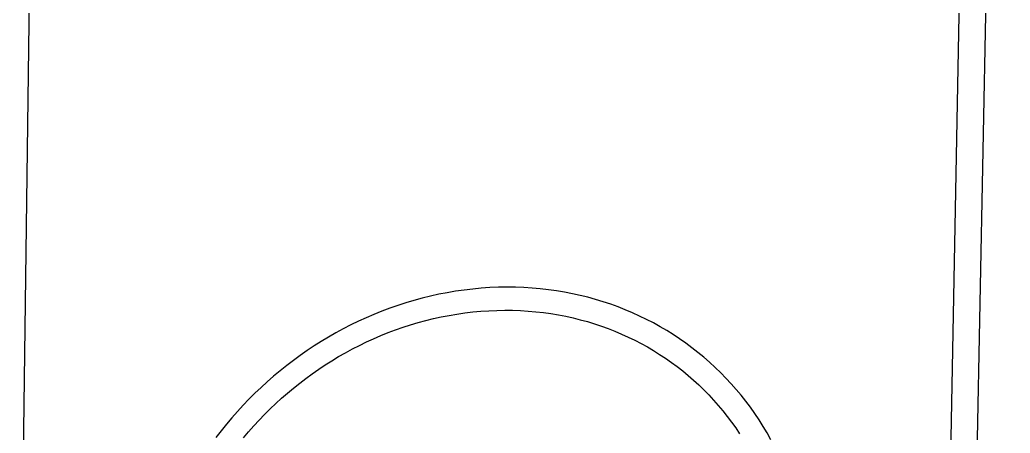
# Model space of a CAD drawing. Header units: millimetres. Extents: x 430 to 4403, y -1522 to 1254.
# Drawn here: x 1350.6 to 1397.28, y -552.64 to -533.13 of the extents above; entities that cross this region are included whole.
import ezdxf

# ---------------------------------------------------------------- set-up
doc = ezdxf.new("R2010")
doc.units = ezdxf.units.MM
doc.header["$MEASUREMENT"] = 0
doc.layers.add('Utwórz2D linie widoczne', color=7, linetype='Continuous', true_color=0x000000)

msp = doc.modelspace()

# ---------------------------------------------------------------- linework, layer by layer
at = {"layer": 'Utwórz2D linie widoczne'}
for p, q in [((1394.327, -561.902), (1396.035, -471.076)), ((1395.55, -563.014), (1397.277, -472.024)), ((1351.76, -475.191), (1350.597, -566.701)), ((1370.344, -546.085), (1369.951, -546.171)), ((1370.74, -546.008), (1370.344, -546.085)), ((1371.139, -545.941), (1370.74, -546.008)), ((1371.54, -545.883), (1371.139, -545.941)), ((1371.944, -545.836), (1371.54, -545.883)), ((1372.35, -545.798), (1371.944, -545.836)), ((1372.756, -545.771), (1372.35, -545.798)), ((1373.159, -545.754), (1372.756, -545.771)), ((1373.559, -545.748), (1373.159, -545.754)), ((1373.956, -545.752), (1373.559, -545.748)), ((1374.351, -545.766), (1373.956, -545.752)), ((1374.741, -545.79), (1374.351, -545.766)), ((1375.129, -545.824), (1374.741, -545.79)), ((1375.513, -545.867), (1375.129, -545.824)), ((1375.894, -545.921), (1375.513, -545.867)), ((1376.27, -545.983), (1375.894, -545.921)), ((1376.643, -546.055), (1376.27, -545.983)), ((1377.012, -546.137), (1376.643, -546.055)), ((1377.377, -546.227), (1377.012, -546.137)), ((1368.408, -546.609), (1368.03, -546.741)), ((1368.788, -546.486), (1368.408, -546.609)), ((1369.173, -546.372), (1368.788, -546.486)), ((1369.56, -546.267), (1369.173, -546.372)), ((1369.951, -546.171), (1369.56, -546.267)), ((1377.738, -546.327), (1377.377, -546.227)), ((1378.094, -546.435), (1377.738, -546.327)), ((1378.446, -546.553), (1378.094, -546.435)), ((1378.794, -546.679), (1378.446, -546.553)), ((1367.286, -547.031), (1366.919, -547.189)), ((1367.656, -546.882), (1367.286, -547.031)), ((1368.03, -546.741), (1367.656, -546.882)), ((1370.462, -547.149), (1370.831, -547.077)), ((1370.831, -547.077), (1371.202, -547.015)), ((1371.202, -547.015), (1371.576, -546.961)), ((1371.576, -546.961), (1371.952, -546.917)), ((1371.952, -546.917), (1372.33, -546.882)), ((1372.33, -546.882), (1372.708, -546.857)), ((1372.708, -546.857), (1373.083, -546.841)), ((1373.083, -546.841), (1373.456, -546.835)), ((1373.456, -546.835), (1373.826, -546.839)), ((1373.826, -546.839), (1374.193, -546.852)), ((1374.193, -546.852), (1374.557, -546.874)), ((1374.557, -546.874), (1374.918, -546.905)), ((1374.918, -546.905), (1375.275, -546.946)), ((1375.275, -546.946), (1375.63, -546.995)), ((1375.63, -546.995), (1375.981, -547.054)), ((1375.981, -547.054), (1376.328, -547.121)), ((1379.136, -546.813), (1378.794, -546.679)), ((1379.474, -546.956), (1379.136, -546.813)), ((1379.807, -547.108), (1379.474, -546.956)), ((1366.198, -547.529), (1365.844, -547.711)), ((1366.557, -547.355), (1366.198, -547.529)), ((1366.919, -547.189), (1366.557, -547.355)), ((1368.659, -547.637), (1369.014, -547.523)), ((1369.014, -547.523), (1369.372, -547.416)), ((1369.372, -547.416), (1369.732, -547.319)), ((1369.732, -547.319), (1370.096, -547.229)), ((1370.096, -547.229), (1370.462, -547.149)), ((1376.328, -547.121), (1376.672, -547.196)), ((1376.672, -547.196), (1377.011, -547.281)), ((1377.011, -547.281), (1377.347, -547.373)), ((1377.347, -547.373), (1377.679, -547.474)), ((1377.679, -547.474), (1378.007, -547.584)), ((1380.135, -547.267), (1379.807, -547.108)), ((1380.457, -547.435), (1380.135, -547.267)), ((1380.775, -547.611), (1380.457, -547.435)), ((1365.494, -547.901), (1365.149, -548.099)), ((1365.844, -547.711), (1365.494, -547.901)), ((1367.615, -548.03), (1367.959, -547.891)), ((1367.959, -547.891), (1368.308, -547.76)), ((1368.308, -547.76), (1368.659, -547.637)), ((1378.007, -547.584), (1378.331, -547.701)), ((1378.331, -547.701), (1378.65, -547.826)), ((1378.65, -547.826), (1378.964, -547.959)), ((1378.964, -547.959), (1379.274, -548.1)), ((1381.087, -547.795), (1380.775, -547.611)), ((1381.393, -547.986), (1381.087, -547.795)), ((1381.694, -548.185), (1381.393, -547.986)), ((1364.808, -548.304), (1364.472, -548.517)), ((1365.149, -548.099), (1364.808, -548.304)), ((1366.602, -548.494), (1366.936, -548.332)), ((1366.936, -548.332), (1367.273, -548.177)), ((1367.273, -548.177), (1367.615, -548.03)), ((1379.274, -548.1), (1379.58, -548.249)), ((1379.58, -548.249), (1379.88, -548.405)), ((1379.88, -548.405), (1380.176, -548.569)), ((1381.989, -548.392), (1381.694, -548.185)), ((1382.278, -548.606), (1381.989, -548.392)), ((1364.141, -548.738), (1363.814, -548.965)), ((1364.472, -548.517), (1364.141, -548.738)), ((1365.625, -549.025), (1365.946, -548.841)), ((1365.946, -548.841), (1366.272, -548.664)), ((1366.272, -548.664), (1366.602, -548.494)), ((1380.176, -548.569), (1380.467, -548.74)), ((1380.467, -548.74), (1380.752, -548.918)), ((1380.752, -548.918), (1381.032, -549.103)), ((1382.561, -548.827), (1382.278, -548.606)), ((1382.838, -549.055), (1382.561, -548.827)), ((1363.493, -549.2), (1363.177, -549.442)), ((1363.814, -548.965), (1363.493, -549.2)), ((1364.686, -549.62), (1364.995, -549.415)), ((1364.995, -549.415), (1365.308, -549.216)), ((1365.308, -549.216), (1365.625, -549.025)), ((1381.032, -549.103), (1381.307, -549.295)), ((1381.307, -549.295), (1381.576, -549.495)), ((1383.109, -549.291), (1382.838, -549.055)), ((1383.373, -549.533), (1383.109, -549.291)), ((1362.867, -549.69), (1362.562, -549.945)), ((1363.177, -549.442), (1362.867, -549.69)), ((1364.083, -550.05), (1364.382, -549.832)), ((1364.382, -549.832), (1364.686, -549.62)), ((1381.576, -549.495), (1381.84, -549.701)), ((1381.84, -549.701), (1382.098, -549.913)), ((1383.631, -549.782), (1383.373, -549.533)), ((1383.882, -550.038), (1383.631, -549.782)), ((1362.262, -550.207), (1361.969, -550.475)), ((1362.562, -549.945), (1362.262, -550.207)), ((1363.5, -550.507), (1363.789, -550.275)), ((1363.789, -550.275), (1364.083, -550.05)), ((1382.098, -549.913), (1382.35, -550.133)), ((1382.35, -550.133), (1382.596, -550.358)), ((1382.596, -550.358), (1382.836, -550.59)), ((1384.126, -550.301), (1383.882, -550.038)), ((1384.364, -550.57), (1384.126, -550.301)), ((1361.681, -550.749), (1361.399, -551.03)), ((1361.969, -550.475), (1361.681, -550.749)), ((1362.937, -550.988), (1363.216, -550.744)), ((1363.216, -550.744), (1363.5, -550.507)), ((1382.836, -550.59), (1383.07, -550.829)), ((1384.594, -550.845), (1384.364, -550.57)), ((1361.399, -551.03), (1361.123, -551.316)), ((1362.396, -551.493), (1362.664, -551.238)), ((1362.664, -551.238), (1362.937, -550.988)), ((1383.07, -550.829), (1383.298, -551.073)), ((1383.298, -551.073), (1383.519, -551.324)), ((1384.818, -551.127), (1384.594, -550.845)), ((1385.034, -551.415), (1384.818, -551.127)), ((1360.854, -551.609), (1360.591, -551.907)), ((1361.123, -551.316), (1360.854, -551.609)), ((1361.877, -552.021), (1362.133, -551.754)), ((1362.133, -551.754), (1362.396, -551.493)), ((1383.519, -551.324), (1383.734, -551.58)), ((1383.734, -551.58), (1383.942, -551.842)), ((1385.243, -551.709), (1385.034, -551.415)), ((1385.444, -552.008), (1385.243, -551.709)), ((1360.335, -552.21), (1360.085, -552.52)), ((1360.591, -551.907), (1360.335, -552.21)), ((1361.626, -552.293), (1361.877, -552.021)), ((1383.942, -551.842), (1384.144, -552.11)), ((1384.144, -552.11), (1384.338, -552.384)), ((1385.638, -552.314), (1385.444, -552.008)), ((1360.085, -552.52), (1359.842, -552.834)), ((1361.142, -552.854), (1361.381, -552.571)), ((1361.381, -552.571), (1361.626, -552.293)), ((1384.338, -552.384), (1384.526, -552.663)), ((1385.824, -552.625), (1385.638, -552.314)), ((1386.003, -552.942), (1385.824, -552.625))]:
    msp.add_line(p, q, dxfattribs=at)

doc.saveas('drawing.dxf')
